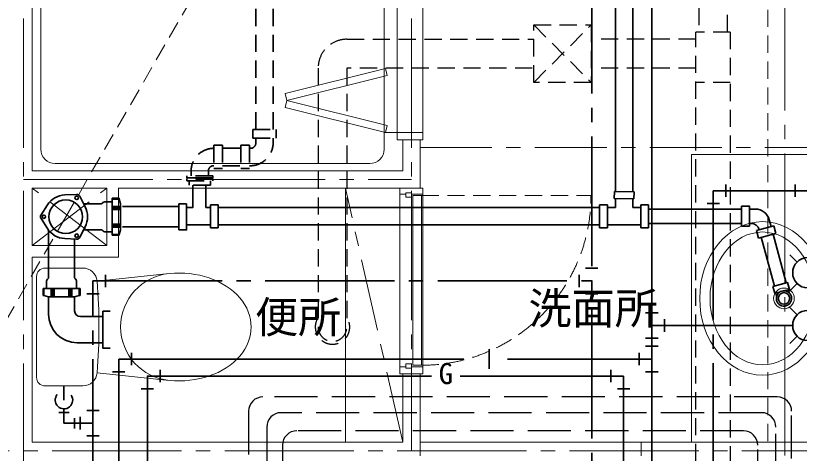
# Model space of a CAD drawing. Units: millimetres at full size, sheet at 1:50; details may follow other scales. Extents: x -9674 to 9699, y -6794 to 6791.
# Drawn here: x -945 to 1783, y 1149 to 2671 of the extents above; entities that cross this region are included whole.
import ezdxf
from ezdxf.enums import TextEntityAlignment as Align

# ---------------------------------------------------------------- set-up
doc = ezdxf.new("R2010")
doc.units = ezdxf.units.MM
doc.header["$LTSCALE"] = 50
for name, pattern in [('CHAIN1', [8, 5, -1, 1, -1]), ('CHAIN2', [12, 9, -1, 1, -1]), ('DASHED1', [1.8, 1.2, -0.6]), ('DASHED3', [4, 3, -1])]:
    doc.linetypes.add(name, pattern=pattern)
for name, color, linetype, lineweight in [('1-0_芯', 134, 'CHAIN2', 9), ('1-2_間仕切', 134, 'Continuous', 9), ('1-3_建具', 134, 'Continuous', 9), ('1-4_仕上げ', 134, 'Continuous', 9), ('1-5_設備', 134, 'Continuous', 9), ('1-7_その他', 134, 'DASHED1', 9), ('1-C_梁', 134, 'DASHED1', 9), ('1-D_記号', 134, 'CHAIN1', 9), ('2-0_芯', 3, 'Continuous', 35), ('2-2', 5, 'DASHED3', 25), ('2-3_建具', 4, 'Continuous', 35), ('2-9_金物', 1, 'CHAIN2', 35), ('2-A_文字', 6, 'Continuous', 35), ('2-C', 2, 'DASHED1', 25)]:
    doc.layers.add(name, color=color, linetype=linetype, lineweight=lineweight)
doc.layers.add('1-A_文字', color=134, linetype='Continuous')
doc.styles.add('ＭＳ ゴシック', font='')
doc.styles.get('ＭＳ ゴシック').set_extended_font_data('MS Gothic')

msp = doc.modelspace()

# ---------------------------------------------------------------- linework, layer by layer
at = {"layer": '1-0_芯'}
for p, q in [((-917.48, 5061.86), (-917.48, 247.86)), ((432.52, 5061.86), (432.52, 1157.86)), ((1732.52, -3658.14), (1732.52, 5061.86)), ((-917.48, 2101.86), (432.52, 2101.86)), ((-3217.48, 1157.86), (2032.52, 1157.86))]:
    msp.add_line(p, q, dxfattribs=at)
at = {"layer": '1-2_間仕切'}
for p, q in [((-887.48, 3986.86), (-887.48, 2131.86)), ((402.52, 2239.86), (402.52, 2131.86)), ((462.52, 2239.86), (462.52, 2071.86)), ((-887.48, 2131.86), (402.52, 2131.86)), ((-887.48, 2071.86), (-887.48, 1871.86)), ((-887.48, 2071.86), (-627.48, 2071.86)), ((-627.48, 1871.86), (-627.48, 2071.86)), ((-587.48, 1831.86), (-587.48, 2071.86)), ((-587.48, 2071.86), (402.52, 2071.86)), ((472.52, 2050.36), (472.52, 1450.36)), ((-887.48, 1871.86), (-627.48, 1871.86)), ((-887.48, 1831.86), (-887.48, 1187.86)), ((-887.48, 1831.86), (-587.48, 1831.86)), ((402.52, 1425.36), (402.52, 1187.86)), ((462.52, 1425.36), (462.52, 1140.36)), ((-887.48, 1187.86), (402.52, 1187.86)), ((1232.52, 1187.86), (1232.52, 1140.36)), ((1942.52, 1187.86), (1232.52, 1187.86))]:
    msp.add_line(p, q, dxfattribs=at)
at = {"layer": '1-3_建具'}
for p, q in [((382.52, 2984.86), (382.52, 2264.86)), ((472.52, 2984.86), (472.52, 2264.86)), ((342.52, 2487.99), (-6.73, 2400.68)), ((342.52, 2487.99), (-6.73, 2400.68)), ((342.52, 2487.99), (-6.73, 2400.68)), ((342.52, 2487.99), (-6.73, 2400.68)), ((348.58, 2463.73), (342.52, 2487.99)), ((-0.67, 2376.42), (348.58, 2463.73)), ((-0.67, 2376.42), (-6.73, 2400.68)), ((-0.67, 2376.42), (-6.73, 2352.17)), ((-0.67, 2376.42), (348.58, 2289.11)), ((342.52, 2264.86), (-6.73, 2352.17)), ((342.52, 2264.86), (-6.73, 2352.17)), ((342.52, 2264.86), (-6.73, 2352.17)), ((342.52, 2264.86), (-6.73, 2352.17)), ((348.58, 2289.11), (342.52, 2264.86)), ((382.52, 2264.86), (382.52, 2239.86)), ((472.52, 2264.86), (382.52, 2264.86)), ((472.52, 2264.86), (472.52, 2239.86)), ((382.52, 2239.86), (472.52, 2239.86)), ((392.52, 2071.86), (392.52, 2050.36)), ((472.52, 2071.86), (392.52, 2071.86)), ((392.52, 1450.36), (392.52, 2050.36)), ((392.52, 2050.36), (412.52, 2050.36)), ((412.52, 2040.36), (412.52, 2055.36)), ((432.52, 2050.36), (472.52, 2050.36)), ((472.52, 2071.86), (472.52, 2050.36)), ((432.52, 2040.36), (412.52, 2040.36)), ((467.52, 2045.36), (437.52, 2045.36)), ((437.52, 2045.36), (437.52, 1455.36)), ((467.52, 1455.36), (467.52, 2045.36)), ((392.52, 1450.36), (392.52, 1425.36)), ((392.52, 1450.36), (412.52, 1450.36)), ((412.52, 1460.36), (432.52, 1460.36)), ((412.52, 1445.36), (412.52, 1460.36)), ((432.52, 1460.36), (432.52, 1445.36)), ((432.52, 1450.36), (472.52, 1450.36)), ((437.52, 1455.36), (467.52, 1455.36)), ((472.52, 1450.36), (472.52, 1425.36)), ((472.52, 1425.36), (392.52, 1425.36)), ((432.52, 1445.36), (412.52, 1445.36)), ((1232.52, 1187.86), (462.52, 1187.86))]:
    msp.add_line(p, q, dxfattribs=at)
at = {"layer": '1-3_建具', "linetype": 'DASHED1'}
msp.add_line((467.52, 2045.36), (1057.52, 2045.36), dxfattribs=at)
at = {"layer": '1-3_建具'}
msp.add_lwpolyline([(412.52, 2055.36), (432.52, 2055.36), (432.52, 2040.36)], dxfattribs=at)
at = {"layer": '1-3_建具', "linetype": 'DASHED1'}
msp.add_arc((467.52, 2045.36), 590, 270, 0, dxfattribs=at)
at = {"layer": '1-4_仕上げ'}
msp.add_line((202.52, 2071.86), (202.52, 1187.86), dxfattribs=at)
at = {"layer": '1-5_設備'}
for p, q in [((-857.48, 2206.86), (-857.48, 3896.86)), ((337.52, 2206.86), (337.52, 3896.86)), ((342.52, 2487.99), (-6.73, 2400.68)), ((342.52, 2264.86), (-6.73, 2352.17)), ((382.52, 2264.86), (337.52, 2264.86)), ((1407.52, 1187.86), (1407.52, 2187.86)), ((1942.52, 2187.86), (1407.52, 2187.86)), ((287.52, 2156.86), (-807.48, 2156.86)), ((-842.48, 1793.52), (-711.24, 1793.52)), ((-661.4, 1747.51), (-410.33, 1774.17)), ((-872.48, 1763.52), (-872.48, 1413.52)), ((-661.4, 1429.52), (-410.33, 1402.87)), ((-842.48, 1383.52), (-711.24, 1383.52))]:
    msp.add_line(p, q, dxfattribs=at)
msp.add_circle((1729.28, 1687.86), 36, dxfattribs=at)
for centre, radius, start, end in [((-807.48, 2206.86), 50, 180, 270), ((287.52, 2206.86), 50, 270, 0), ((-842.48, 1763.52), 30, 90, 180), ((-711.24, 1743.52), 50, 4.58409, 90), ((-393.21, 1588.52), 186.44, 95.26901, 264.731), ((-2644.42, 1588.52), 1989.39, 355.41592, 4.58409), ((-711.24, 1433.52), 50, 270, 355.41592), ((-842.48, 1413.52), 30, 180, 270)]:
    msp.add_arc(centre, radius, start, end, dxfattribs=at)
for major_axis, ratio in [((0, 267), 0.8202), ((0, 231), 0.7922)]:
    msp.add_ellipse((1654.88, 1687.86), major_axis=major_axis, ratio=ratio, dxfattribs=at)
msp.add_ellipse((-375.29, 1588.52), major_axis=(250, 0), ratio=0.75, start_param=4.5717765, end_param=7.9945944, dxfattribs=at)
at = {"layer": '1-7_その他', "linetype": 'CHAIN1'}
for p, q in [((-887.48, 1871.86), (-627.48, 2071.86)), ((-627.48, 1871.86), (-887.48, 2071.86)), ((402.52, 1187.86), (202.52, 2071.86))]:
    msp.add_line(p, q, dxfattribs=at)
at = {"layer": '1-C_梁'}
msp.add_line((1672.52, 3141.86), (1672.52, 1187.86), dxfattribs=at)
at = {"layer": '1-D_記号'}
msp.add_line((462.52, 2212.86), (1907.52, 2212.86), dxfattribs=at)
at = {"layer": '2-0_芯', "linetype": 'DASHED1'}
for p, q in [((-109.56, 2275.11), (-108.9, 3127.33)), ((-48.82, 2275.11), (-48.4, 3127.29)), ((-119.59, 2245.11), (-119.56, 2275.11)), ((-119.56, 2275.11), (-38.82, 2275.11)), ((-109.6, 2223.84), (-109.59, 2245.11)), ((-48.84, 2229.28), (-48.83, 2245.11)), ((-254.94, 2220.71), (-224.94, 2220.68)), ((-224.94, 2220.68), (-224.94, 2139.93)), ((-161.44, 2209.91), (-224.94, 2209.96)), ((-161.44, 2220.71), (-131.44, 2220.68)), ((-131.44, 2220.68), (-131.44, 2139.93)), ((-124.13, 2209.88), (-131.44, 2209.88)), ((-273.9, 2135.12), (-273.91, 2114.73)), ((-259.43, 2149.38), (-254.94, 2149.38)), ((-224.94, 2149.36), (-161.44, 2149.33)), ((-131.44, 2149.32), (-128.88, 2149.32)), ((-259.23, 2114.74), (-349.23, 2114.68)), ((-259.22, 2104.48), (-349.22, 2104.42)), ((-349.21, 2096.42), (-349.22, 2104.42)), ((-334.44, 2125.29), (-334.44, 2114.69)), ((-304.22, 2107.45), (-259.22, 2107.48)), ((-259.22, 2107.48), (-259.23, 2114.74)), ((-267.2, 2081.65), (-267.21, 2096.47))]:
    msp.add_line(p, q, dxfattribs=at)
at = {"layer": '2-0_芯'}
for p, q in [((1142.27, 2060.04), (1142.27, 2974.78)), ((1202.77, 2058.81), (1202.77, 2973.86)), ((-282.91, 2081.64), (-282.91, 2003.74)), ((-733.16, 2049.61), (-774.1, 2047.72)), ((1138.44, 2035.61), (1138.94, 2060.11)), ((1138.94, 2060.11), (1207.26, 2058.72)), ((1206.76, 2034.22), (1207.26, 2058.72)), ((-721.95, 2043.14), (-703.11, 2006.74)), ((-609.28, 2024.3), (-631.62, 2024.3)), ((-609.28, 1971.8), (-609.28, 2036.3)), ((-584.28, 2036.3), (-609.28, 2036.3)), ((-584.28, 2033.3), (-609.28, 2033.3)), ((-584.28, 2033.3), (-584.28, 2036.3)), ((-580.28, 2017.3), (-584.28, 2033.3)), ((1138.37, 2035.62), (1206.76, 2034.22)), ((1142.27, 2003.74), (1142.27, 2035.54)), ((1202.77, 2003.74), (1202.77, 2034.3)), ((-856.71, 1978.28), (-834.6, 2012.79)), ((-708.58, 2017.3), (-645.87, 2017.3)), ((-580.28, 2007.55), (-609.28, 2007.55)), ((-580.28, 2002.55), (-609.28, 2002.55)), ((-580.28, 1997.55), (-609.28, 1997.55)), ((-580.28, 2017.3), (-580.28, 1971.8)), ((-376.85, 2007.3), (-572.69, 2007.3)), ((-349.85, 2017.3), (-376.85, 2017.3)), ((-376.85, 2017.3), (-376.85, 1926.3)), ((-267.06, 2003.74), (-282.91, 2003.74)), ((-240.06, 2013.74), (-267.06, 2013.74)), ((-267.06, 2013.74), (-267.06, 1933.74)), ((-240.06, 2013.74), (-240.06, 1933.74)), ((1087.42, 2003.74), (-240.06, 2003.74)), ((1087.42, 2013.74), (1087.42, 1933.74)), ((1114.42, 2013.74), (1087.42, 2013.74)), ((1114.42, 2013.74), (1114.42, 1933.74)), ((1142.27, 2003.74), (1114.42, 2003.74)), ((1230.71, 2003.74), (1202.77, 2003.74)), ((1257.71, 2013.74), (1230.71, 2013.74)), ((1230.71, 2013.74), (1230.71, 1933.74)), ((1257.71, 2013.74), (1257.71, 1933.74)), ((1257.71, 1998.74), (1581.84, 1998.74)), ((1581.84, 2008.74), (1581.84, 1938.74)), ((1629.74, 1998.74), (1608.84, 1998.74)), ((-856.71, 1965.33), (-834.6, 1930.82)), ((-609.28, 1971.8), (-609.28, 1907.3)), ((-580.28, 1926.3), (-580.28, 1971.8)), ((-721.95, 1900.47), (-703.11, 1936.87)), ((-580.28, 1946.05), (-609.28, 1946.05)), ((-580.28, 1941.05), (-609.28, 1941.05)), ((-267.06, 1943.74), (-349.85, 1943.74)), ((1087.42, 1943.74), (-240.06, 1943.74)), ((1230.71, 1943.74), (1114.42, 1943.74)), ((1257.71, 1948.74), (1581.84, 1948.74)), ((1581.84, 1938.74), (1608.84, 1938.74)), ((1614.24, 1948.74), (1608.84, 1948.74)), ((1694.15, 1940.15), (1633.55, 1923.91)), ((1678.03, 1961.68), (1684.49, 1937.56)), ((1694.15, 1940.15), (1701.14, 1914.07)), ((-830.71, 1925.29), (-830.71, 1759.44)), ((-708.58, 1926.3), (-643.49, 1926.3)), ((-609.28, 1919.3), (-631.62, 1919.3)), ((-580.28, 1936.05), (-609.28, 1936.05)), ((-584.28, 1910.3), (-609.28, 1910.3)), ((-580.28, 1926.3), (-584.28, 1910.3)), ((-584.28, 1910.3), (-584.28, 1907.3)), ((-376.85, 1936.3), (-572.69, 1936.3)), ((-240.06, 1933.74), (-267.06, 1933.74)), ((1114.42, 1933.74), (1087.42, 1933.74)), ((1257.71, 1933.74), (1230.71, 1933.74)), ((1633.55, 1923.91), (1640.54, 1897.83)), ((1701.14, 1914.07), (1640.54, 1897.83)), ((1691.48, 1911.48), (1736.98, 1741.68)), ((-774.1, 1895.88), (-733.16, 1894)), ((-739.71, 1894.3), (-739.71, 1759.44)), ((-584.28, 1907.3), (-609.28, 1907.3)), ((1650.2, 1900.42), (1695.7, 1730.62)), ((-785.21, 1722.85), (-849.71, 1722.85)), ((-849.71, 1697.85), (-849.71, 1722.85)), ((-846.71, 1697.85), (-846.71, 1722.85)), ((-837.71, 1722.85), (-837.71, 1745.19)), ((-820.96, 1693.85), (-820.96, 1722.85)), ((-815.96, 1693.85), (-815.96, 1722.85)), ((-810.96, 1693.85), (-810.96, 1722.85)), ((-785.21, 1722.85), (-720.71, 1722.85)), ((-759.46, 1693.85), (-759.46, 1722.85)), ((-754.46, 1693.85), (-754.46, 1722.85)), ((-749.46, 1693.85), (-749.46, 1722.85)), ((-732.71, 1722.85), (-732.71, 1745.19)), ((-723.71, 1697.85), (-723.71, 1722.85)), ((-720.71, 1697.85), (-720.71, 1722.85)), ((1742.08, 1743.05), (1690.6, 1729.25)), ((1696.94, 1705.59), (1690.6, 1729.25)), ((1748.42, 1719.38), (1732.14, 1715.02)), ((1748.42, 1719.38), (1742.08, 1743.05)), ((-846.71, 1697.85), (-849.71, 1697.85)), ((-830.71, 1693.85), (-846.71, 1697.85)), ((-830.71, 1693.85), (-785.21, 1693.85)), ((-830.71, 1633.6), (-830.71, 1693.85)), ((-739.71, 1693.85), (-785.21, 1693.85)), ((-739.71, 1693.85), (-723.71, 1697.85)), ((-739.71, 1644.6), (-739.71, 1693.85)), ((-723.71, 1697.85), (-720.71, 1697.85)), ((1703.57, 1696.11), (1700.75, 1706.61)), ((1747.42, 1707.86), (1744.61, 1718.36)), ((-641.99, 1642.96), (-616.34, 1642.96)), ((-719.71, 1624.6), (-641.99, 1624.6)), ((-730.71, 1533.6), (-641.99, 1533.6))]:
    msp.add_line(p, q, dxfattribs=at)
at = {"layer": '2-0_芯', "linetype": 'DASHED1'}
for points in [[(-119.59, 2245.11), (-38.83, 2245.11), (-38.82, 2275.11)], [(-254.94, 2220.71), (-254.94, 2139.95), (-224.94, 2139.93)], [(-161.44, 2220.71), (-161.44, 2139.95), (-131.44, 2139.93)], [(-304.22, 2107.45), (-349.22, 2107.42), (-349.23, 2114.68)], [(-349.21, 2096.42), (-259.21, 2096.48), (-259.22, 2104.48)], [(-267.2, 2081.65), (-341.2, 2081.6), (-341.21, 2096.42)]]:
    msp.add_lwpolyline(points, dxfattribs=at)
at = {"layer": '2-0_芯'}
for points in [[(-328.73, 2081.61), (-328.73, 2003.74), (-349.85, 2003.74)], [(-349.85, 2017.3), (-349.85, 1926.3), (-376.85, 1926.3)], [(1581.84, 2008.74), (1608.84, 2008.74), (1608.84, 1938.74)], [(1748.42, 1719.38), (1742.08, 1743.05), (1690.6, 1729.25)], [(1713.22, 1709.95), (1696.94, 1705.59), (1690.6, 1729.25)], [(-641.99, 1642.96), (-641.99, 1515.25), (-616.34, 1515.25)]]:
    msp.add_lwpolyline(points, dxfattribs=at)
for centre, radius in [((-770.6, 1971.8), 58.5), ((-732.6, 2037.62), 6), ((-846.6, 1971.8), 6), ((-732.6, 1905.99), 6), ((1729.28, 1687.86), 20)]:
    msp.add_circle(centre, radius, dxfattribs=at)
at = {"layer": '2-0_芯', "linetype": 'DASHED1'}
for centre, radius, start, end in [((-254.58, 2129.98), 80, 89.9556, 177.74203), ((-128.84, 2229.32), 80, 269.97203, 359.97203), ((-128.84, 2229.32), 20, 283.61576, 344.10457), ((-254.58, 2129.98), 80, 177.74203, 183.36328), ((-254.58, 2129.98), 20, 104.06253, 165.10149)]:
    msp.add_arc(centre, radius, start, end, dxfattribs=at)
at = {"layer": '2-0_芯'}
for centre, radius, start, end in [((-770.6, 1971.8), 76, 92.637, 147.363), ((-732.6, 2037.62), 12, 27.363, 92.637), ((-631.62, 2009.3), 15, 90, 142.33), ((-770.6, 1971.8), 76, 332.637, 27.363), ((-645.87, 2020.3), 3, 270, 322.33), ((1629.74, 1948.74), 50, 15, 90), ((-846.6, 1971.8), 12, 147.363, 212.637), ((1614.24, 1918.74), 30, 14.99907, 90), ((-770.6, 1971.8), 76, 212.637, 267.363), ((-645.87, 1923.3), 3, 37.67, 90), ((-631.62, 1934.3), 15, 217.67, 270), ((-732.6, 1905.99), 12, 267.363, 332.637), ((-822.71, 1745.19), 15, 127.67, 180), ((-833.71, 1759.44), 3, 307.67, 0), ((-736.71, 1759.44), 3, 180, 232.33), ((-747.71, 1745.19), 15, 0, 52.33), ((-719.71, 1644.6), 20, 180, 270), ((-730.71, 1633.6), 100, 180, 270)]:
    msp.add_arc(centre, radius, start, end, dxfattribs=at)
msp.add_ellipse((1729.28, 1687.86), major_axis=(13.33, 23.08), ratio=0.999793, dxfattribs=at)
at = {"layer": '2-2'}
for p, q in [((1705.89, 1345.4), (-84.19, 1345.4)), ((-134.19, 1295.4), (-134.19, 686.06)), ((1650.93, 1290.45), (-21.07, 1290.45)), ((1755.89, 730.51), (1755.89, 1295.4)), ((-71.07, 1240.45), (-71.07, 631.1)), ((1700.93, 667.4), (1700.93, 1240.45)), ((1587.82, 1227.33), (33.88, 1227.33)), ((-16.12, 1177.33), (-16.12, 567.99)), ((1637.82, 612.44), (1637.82, 1177.33))]:
    msp.add_line(p, q, dxfattribs=at)
at = {"layer": '2-2', "linetype": 'Continuous'}
for centre, start, end in [((-84.19, 1295.4), 90, 180), ((1705.89, 1295.4), 0, 90), ((-21.07, 1240.45), 90, 180), ((1650.93, 1240.45), 0, 90), ((33.88, 1177.33), 90, 180), ((1587.82, 1177.33), 0, 90)]:
    msp.add_arc(centre, 50, start, end, dxfattribs=at)
at = {"layer": '2-3_建具'}
for p, q in [((-442.09, 1396.21), (-442.09, 1439.41)), ((1126.95, 1396.21), (1126.95, 1439.41)), ((602.31, 1417.81), (1171.25, 1417.81)), ((1171.25, 1417.81), (1171.25, -764.82)), ((-464.78, 1373.52), (-507.98, 1373.52)), ((1149.65, 1373.52), (1192.85, 1373.52))]:
    msp.add_line(p, q, dxfattribs=at)
msp.add_lwpolyline([(-486.38, 826.36), (-486.38, 1417.81), (502.31, 1417.81)], dxfattribs=at)
at = {"layer": '2-9_金物'}
for p, q in [((1060.22, 3450.49), (1060.22, -1947.39)), ((1527.24, 2040.81), (1527.24, 2084.01)), ((1767.77, 2040.81), (1767.77, 2084.01)), ((1482.94, 2062.41), (1482.94, 6.59)), ((1812.06, 2062.41), (1482.94, 2062.41)), ((1504.54, 2018.12), (1461.34, 2018.12)), ((1038.62, 1792.95), (1081.82, 1792.95)), ((-676.08, 1026.36), (-676.08, 1748.66)), ((-676.08, 1748.66), (1060.22, 1748.66)), ((-631.78, 1770.26), (-631.78, 1727.06)), ((1015.93, 1727.06), (1015.93, 1770.26)), ((-654.48, 1704.36), (-697.68, 1704.36)), ((1038.62, 1704.36), (1081.82, 1704.36)), ((-758.86, 1290.82), (-794.86, 1290.82)), ((-776.86, 1253.91), (-776.86, 1303.82)), ((-697.68, 1298.2), (-654.48, 1298.2)), ((-739.94, 1271.91), (-739.94, 1235.91)), ((-720.37, 1232.31), (-720.37, 1275.51)), ((-776.86, 1253.91), (-676.08, 1253.91)), ((-697.68, 1209.61), (-654.48, 1209.61))]:
    msp.add_line(p, q, dxfattribs=at)
at = {"layer": '2-9_金物', "linetype": 'Continuous'}
for p, q in [((1774.9, 1814.22), (1749.68, 1839.43)), ((1774.9, 1739.9), (1749.68, 1714.68)), ((-776.86, 1334.16), (-776.86, 1383.52))]:
    msp.add_line(p, q, dxfattribs=at)
msp.add_circle((1812.06, 1777.06), 52.55, dxfattribs=at)
msp.add_arc((-776.86, 1334.16), 30.34, 140.49, 34.849, dxfattribs=at)
at = {"layer": '2-A_文字'}
for p, q in [((1290.89, 1637.89), (1247.69, 1637.89)), ((1774.9, 1630.75), (1749.68, 1655.97)), ((1313.59, 1615.19), (1313.59, 1571.99)), ((1759.51, 1593.59), (1269.29, 1593.59)), ((1774.9, 1556.44), (1749.68, 1531.22)), ((1290.89, 1549.3), (1247.69, 1549.3)), ((702.87, 1511.39), (702.87, 1442.56)), ((1247.69, 1521.27), (1290.89, 1521.27)), ((614.97, 1476.98), (-586.38, 1476.98)), ((-586.38, 926.36), (-586.38, 1476.98)), ((-542.09, 1455.38), (-542.09, 1498.58)), ((767.38, 1476.98), (1269.29, 1476.98)), ((1225, 1455.38), (1225, 1498.58)), ((-564.78, 1432.68), (-607.98, 1432.68)), ((1247.69, 1432.68), (1290.89, 1432.68))]:
    msp.add_line(p, q, dxfattribs=at)
msp.add_lwpolyline([(1114.36, 3578.87), (1269.29, 3578.87), (1269.29, -87.55)], dxfattribs=at)
msp.add_circle((1812.06, 1593.59), 52.55, dxfattribs=at)
at = {"layer": '2-C', "color": 7, "lineweight": 9}
for q in [(139.44, 3548.03), (-1680.64, 395.57)]:
    msp.add_line((-770.6, 1971.8), q, dxfattribs=at)
at = {"layer": '2-C'}
for p, q in [((1432.39, 3328.43), (1432.39, 2614.21)), ((1532.39, 2614.21), (1532.39, 3328.43)), ((858.35, 2639.21), (1058.35, 2439.21)), ((858.35, 2439.21), (1058.35, 2639.21)), ((1542.39, 2614.21), (1422.39, 2614.21)), ((1422.39, -3018.14), (1422.39, 2614.21)), ((1542.39, 2614.21), (1542.39, -3018.14)), ((207.81, 2589.21), (858.35, 2589.21)), ((1422.39, 2589.21), (1058.35, 2589.21)), ((107.81, 2489.21), (107.81, 1588.52)), ((207.81, 2489.21), (207.81, 1588.52)), ((853.29, 2489.21), (207.81, 2489.21)), ((1422.39, 2489.21), (1058.35, 2489.21)), ((1542.39, 2439.21), (1422.39, 2439.21))]:
    msp.add_line(p, q, dxfattribs=at)
msp.add_lwpolyline([(858.35, 2639.21), (1058.35, 2639.21), (1058.35, 2439.21), (858.35, 2439.21)], close=True, dxfattribs=at)
for centre, radius, start, end in [((207.81, 2489.21), 100, 90, 180), ((157.81, 1588.52), 60, 146.44269, 33.55731), ((157.81, 1588.52), 50, 180, 0)]:
    msp.add_arc(centre, radius, start, end, dxfattribs=at)

# ---------------------------------------------------------------- texts
at = {"layer": '1-A_文字', "style": 'ＭＳ ゴシック'}
for s, p in [('洗面所', (840.07, 1565.4)), ('便所', (-111.8, 1534.78))]:
    msp.add_text(s, height=110, dxfattribs=at).set_placement(p, align=Align.BOTTOM_LEFT)
at = {"layer": '2-3_建具', "color": 7, "style": 'ＭＳ ゴシック'}
msp.add_text('G', height=73.31, dxfattribs=at).set_placement((527.31, 1367.81), align=Align.BOTTOM_LEFT)

doc.saveas('drawing.dxf')
